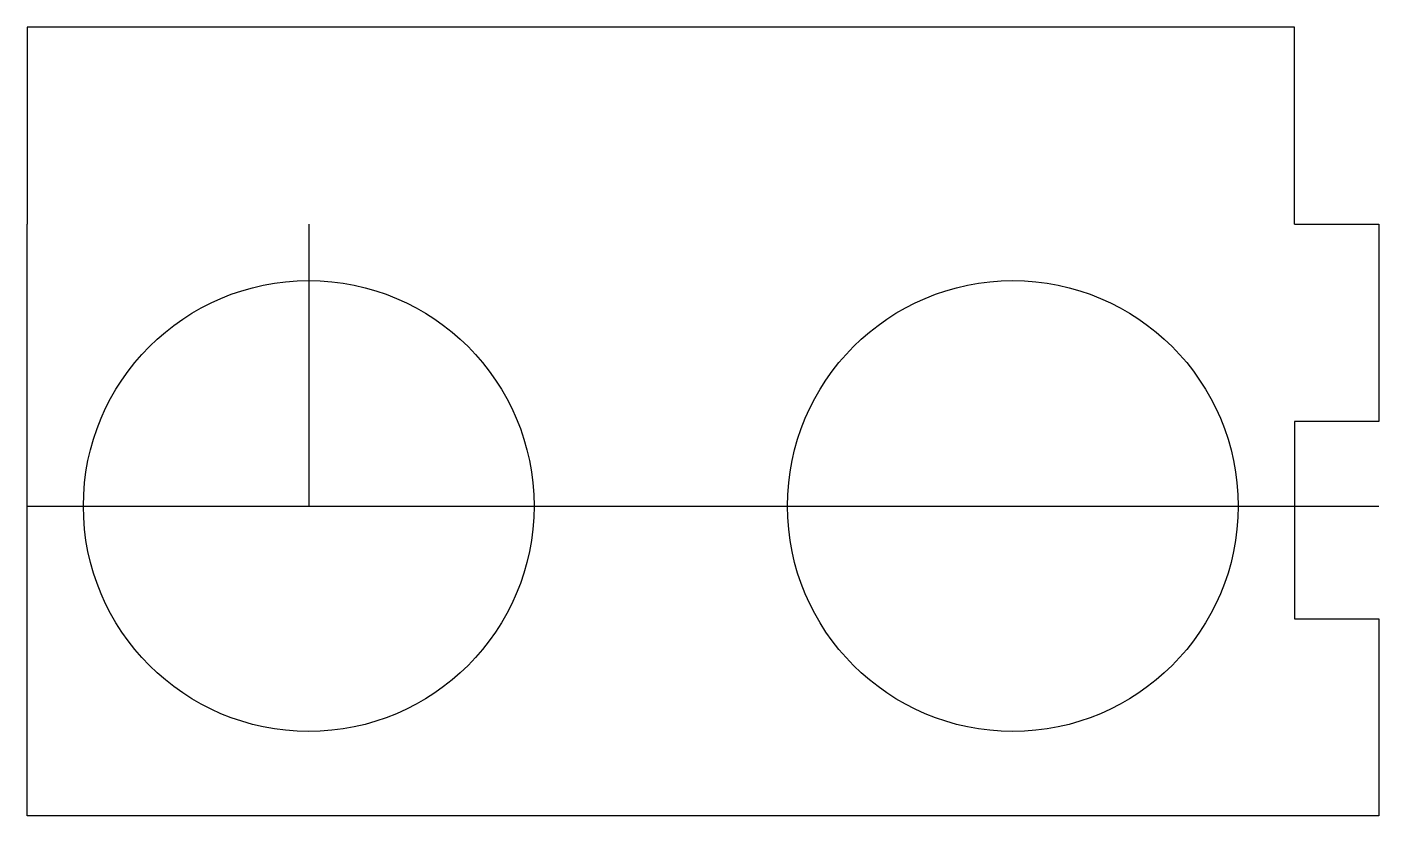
# Model space of a CAD drawing. Header units: millimetres. Extents: x 123.6 to 171.6, y 19.1 to 47.1.
import ezdxf

# ---------------------------------------------------------------- set-up
doc = ezdxf.new("R2010")
doc.units = ezdxf.units.MM
doc.layers.get('0').update_dxf_attribs({"linetype": 'CONTINUOUS'})

msp = doc.modelspace()

# ---------------------------------------------------------------- linework, layer by layer
for p, q in [((168.603, 47.068), (123.603, 47.068)), ((123.603, 47.068), (123.603, 40.068)), ((168.603, 40.068), (168.603, 47.068)), ((123.603, 19.068), (123.603, 40.068)), ((133.603, 40.068), (133.603, 30.068)), ((168.603, 40.068), (171.603, 40.068)), ((171.603, 40.068), (171.603, 33.068)), ((171.603, 33.068), (168.603, 33.068)), ((168.603, 33.068), (168.603, 26.068)), ((123.603, 30.068), (133.603, 30.068)), ((133.603, 30.068), (158.603, 30.068)), ((158.603, 30.068), (171.603, 30.068)), ((168.603, 26.068), (171.603, 26.068)), ((171.603, 26.068), (171.603, 19.068)), ((171.603, 19.068), (123.603, 19.068))]:
    msp.add_line(p, q)
for centre in [(133.603, 30.068), (158.603, 30.068)]:
    msp.add_circle(centre, 8)

doc.saveas('drawing.dxf')
